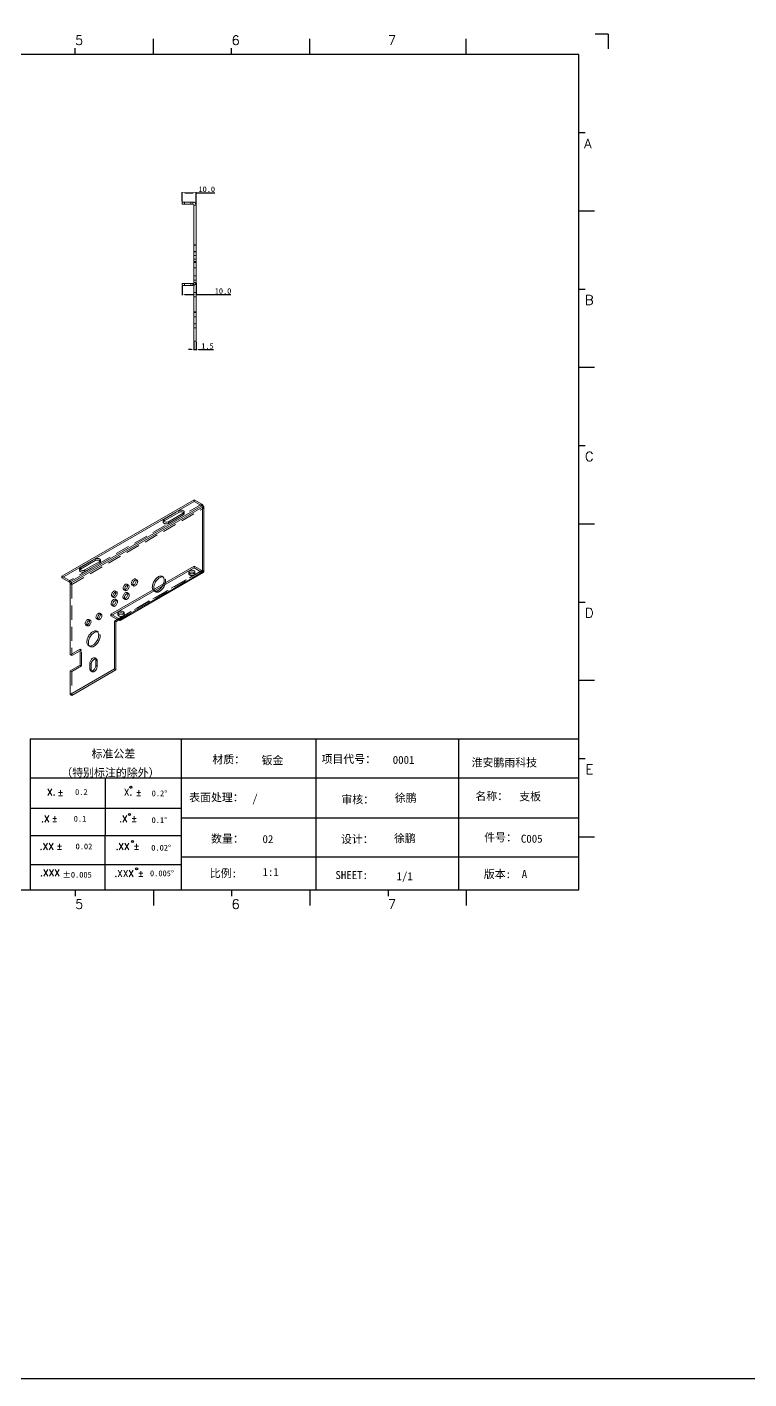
# Model space of a CAD drawing. Extents: x 83 to 30050, y -7164 to 695.
# Drawn here: x 4694 to 5214, y -2053 to -1080 of the extents above; entities that cross this region are included whole.
import ezdxf
from ezdxf.enums import TextEntityAlignment as Align

# ---------------------------------------------------------------- set-up
doc = ezdxf.new("R2010")
doc.units = 0
doc.header["$LTSCALE"] = 8
doc.header["$MEASUREMENT"] = 0
doc.header["$PDSIZE"] = 5
doc.linetypes.add('HIDDEN', pattern=[1.905, 1.27, -0.635])
doc.layers.get('0').update_dxf_attribs({"linetype": 'CONTINUOUS'})
doc.layers.get('Defpoints').update_dxf_attribs({"linetype": 'CONTINUOUS'})
doc.layers.add('41', color=3, linetype='CONTINUOUS')
doc.layers.add('dim', color=82, linetype='CONTINUOUS', lineweight=9)
doc.styles.add('SIMPLEX', font='SIMPLEX')
doc.styles.get("Standard").update_dxf_attribs({"font": '', "height": 4})
doc.styles.get('Standard').set_extended_font_data('SimSun')
doc.dimstyles.new('ISO-25', dxfattribs={"dimtxt": 6, "dimasz": 2.5, "dimexe": 1.25, "dimexo": 0.625, "dimtad": 1, "dimdec": 1, "dimzin": 1, "dimdsep": 46, "dimtxsty": 'Standard', "dimcen": 2.5, "dimadec": 0, "dimazin": 0, "dimtm": 1e-09, "dimtfac": 1, "dimtdec": 1, "dimtmove": 0, "dimatfit": 3, "dimfxl": 1, "dimtolj": 1, "dimtzin": 0, "dimarcsym": 0})

# ---------------------------------------------------------------- blocks, each defined once
blk = doc.blocks.new('A$C0BB32EA6')
at = {"layer": '41'}
for p, q in [((90.21, 427.84), (90.21, 435.66)), ((168.4, 427.84), (168.4, 435.66)), ((168.4, 427.84), (168.4, 435.66)), ((168.4, 427.84), (168.4, 435.66)), ((246.58, 427.84), (246.58, 435.66)), ((246.58, 427.84), (246.58, 435.66)), ((324.77, 427.84), (324.77, 435.66)), ((402.96, 427.84), (402.96, 435.66)), ((481.15, 427.84), (481.15, 435.66)), ((559.34, 427.84), (559.34, 435.66)), ((615.63, 427.84), (12.02, 427.84)), ((12.02, 427.84), (12.02, 10.32)), ((51.11, 427.84), (51.11, 430.97)), ((129.3, 427.84), (129.3, 430.97)), ((129.3, 427.84), (129.3, 430.97)), ((129.3, 427.84), (129.3, 430.97)), ((207.49, 427.84), (207.49, 430.97)), ((207.49, 427.84), (207.49, 430.97)), ((285.68, 427.84), (285.68, 430.97)), ((363.87, 427.84), (363.87, 430.97)), ((442.06, 427.84), (442.06, 430.97)), ((615.63, 10.32), (615.63, 427.84)), ((12.02, 388.75), (8.89, 388.75)), ((615.63, 388.75), (618.76, 388.75)), ((12.02, 349.66), (4.2, 349.66)), ((615.63, 349.66), (623.45, 349.66)), ((12.02, 310.56), (8.89, 310.56)), ((615.63, 310.56), (618.76, 310.56)), ((12.02, 271.47), (4.2, 271.47)), ((615.63, 271.47), (623.45, 271.47)), ((12.02, 232.37), (8.89, 232.37)), ((615.63, 232.37), (618.76, 232.37)), ((12.02, 193.28), (4.2, 193.28)), ((615.63, 193.28), (623.45, 193.28)), ((12.02, 154.18), (8.89, 154.18)), ((615.63, 154.18), (618.76, 154.18)), ((12.02, 115.09), (4.2, 115.09)), ((615.63, 115.09), (623.45, 115.09)), ((341.34, 85.85), (615.63, 85.85)), ((341.34, 85.85), (341.34, 10.32)), ((416.87, 85.85), (416.87, 10.32)), ((484.16, 85.85), (484.16, 10.32)), ((555.4, 85.7), (555.4, 10.17)), ((12.02, 76), (8.89, 76)), ((615.63, 76), (618.76, 76)), ((615.63, 66.14), (341.34, 66.14)), ((378.86, 10.02), (379.1, 65.84)), ((341.34, 51.12), (416.87, 51.12)), ((615.63, 46.17), (416.87, 46.17)), ((12.02, 36.9), (4.2, 36.9)), ((341.34, 37.5), (401.12, 37.5)), ((341.34, 37.5), (416.87, 37.5)), ((615.63, 36.9), (623.45, 36.9)), ((341.34, 23.05), (401.87, 23.05)), ((341.34, 23.05), (401.87, 23.05)), ((341.34, 23.05), (401.87, 23.05)), ((341.34, 23.05), (401.87, 23.05)), ((341.34, 23.05), (401.87, 23.05)), ((341.34, 23.05), (416.87, 23.05)), ((615.63, 26.74), (416.87, 26.74)), ((12.02, 10.32), (615.63, 10.32)), ((51.11, 10.32), (51.11, 7.19)), ((90.21, 10.32), (90.21, 2.5)), ((129.3, 10.32), (129.3, 7.19)), ((168.4, 10.32), (168.4, 2.5)), ((207.49, 10.32), (207.49, 7.19)), ((246.58, 10.32), (246.58, 2.5)), ((285.68, 10.32), (285.68, 7.19)), ((324.77, 10.32), (324.77, 2.5)), ((326.34, 10.32), (401.87, 10.32)), ((363.87, 10.32), (363.87, 7.19)), ((402.96, 10.32), (402.96, 2.5)), ((442.06, 10.32), (442.06, 7.19)), ((481.15, 10.32), (481.15, 2.5)), ((520.24, 10.32), (520.24, 7.19)), ((559.34, 10.32), (559.34, 2.5))]:
    blk.add_line(p, q, dxfattribs=at)
at = {"layer": '41', "linetype": 'Continuous'}
for p, q in [((630.37, 437.94), (623.79, 437.94)), ((630.37, 437.94), (630.37, 430.59)), ((0, 0), (0, 8.98)), ((0, 0), (8.64, 0))]:
    blk.add_line(p, q, dxfattribs=at)
at = {"layer": '41'}
for centre in [(391.73, 61.61), (391.07, 48.04), (392.49, 34.54), (394.6, 20.83)]:
    blk.add_circle(centre, 0.516, dxfattribs=at)
at = {"layer": '41', "style": 'SIMPLEX'}
for s, height, p in [('1', 4.69, (51.11, 432.54)), ('2', 4.69, (129.3, 432.54)), ('3', 4.69, (207.49, 432.54)), ('4', 4.69, (285.68, 432.54)), ('5', 4.69, (363.87, 432.54)), ('6', 4.69, (442.06, 432.54)), ('7', 4.69, (520.24, 432.54)), ('A', 4.75, (5.76, 380.93)), ('A', 4.75, (618.27, 380.93)), ('B', 4.75, (5.76, 302.74)), ('B', 4.75, (618.72, 302.74)), ('C', 4.75, (5.76, 224.55)), ('C', 4.75, (618.72, 224.55)), ('D', 4.75, (5.76, 146.37)), ('D', 4.75, (618.72, 146.37)), ('E', 4.75, (5.76, 68.18)), ('E', 4.75, (618.95, 68.18)), ('X.', 3.284, (349.84, 57.49)), ('%%p', 3.284, (355.04, 57.36)), ('X.', 3.284, (388.21, 57.49)), ('%%p', 3.284, (394.07, 57.36)), ('.X', 3.284, (346.89, 44.16)), ('.X', 3.284, (385.9, 44.16)), ('%%p', 3.284, (352.09, 44.33)), ('%%p', 3.284, (391.76, 44.33)), ('.XX', 3.284, (346.2, 30.42)), ('%%p', 3.284, (354.44, 30.46)), ('.XX', 3.284, (384.11, 30.42)), ('%%p', 3.284, (393.01, 30.46)), ('.XXX', 3.284, (383.48, 16.83)), ('%%p', 3.284, (395.11, 16.95)), ('1', 4.69, (51.11, 0.87)), ('2', 4.69, (129.3, 0.87)), ('3', 4.69, (207.49, 0.87)), ('4', 4.69, (285.68, 0.87)), ('5', 4.69, (363.87, 0.87)), ('6', 4.69, (442.06, 0.87)), ('7', 4.69, (520.24, 0.87))]:
    blk.add_text(s, height=height, dxfattribs=at).set_placement(p)
at = {"layer": '41', "linetype": 'Continuous'}
for s, p in [('标准公差', (372.08, 76.36)), ('材质：', (432.42, 73.5)), ('项目代号：', (486.99, 73.71)), ('淮安鹏雨科技', (562.04, 71.96)), ('（特别标注的除外）', (356.94, 66.94)), ('表面处理：', (420.83, 54.55)), ('审核：', (496.9, 53.5)), ('名称：', (563.9, 55.18)), ('数量：', (431.79, 33.91)), ('设计：', (496.69, 33.7)), ('件号：', (568.32, 34.55)), ('比例:', (431.16, 16.65)), ('版本:', (568.11, 16.23)), ('SHEET:', (493.95, 15.75)), ('1/1', (524.5, 15.18))]:
    blk.add_text(s, height=4, dxfattribs=at).set_placement(p)
at = {"layer": '41'}
for s, p in [('0.2', (363.82, 57.75)), ('0.2%%D', (402.12, 57.11)), ('0.1', (363.14, 44.41)), ('0.1%%D', (402.07, 43.76)), ('0.02', (364.07, 30.58)), ('0.02%%D', (401.9, 29.93)), ('0.005%%D', (401.27, 17.16))]:
    blk.add_text(s, height=2.929, dxfattribs=at).set_placement(p)
at = {"layer": '41', "style": 'SIMPLEX'}
blk.add_text('.XXX', height=3.284, dxfattribs=at).set_placement((351.31, 18.87), align=Align.MIDDLE_CENTER)
at = {"layer": '41'}
blk.add_text('%%P0.005', height=2.929, dxfattribs=at).set_placement((364.87, 17.89), align=Align.MIDDLE_CENTER)
at = {"layer": '41', "linetype": 'Continuous'}
for tag, p in [('材质', (457.07, 73.08)), ('代号', (522.6, 73.29)), ('表面处理', (452.44, 54.13)), ('审核', (523.65, 54.34)), ('名称', (585.81, 54.97)), ('数量', (457.5, 33.7)), ('设计', (523.23, 34.13)), ('件号', (586.65, 33.91)), ('比例', (457.5, 17.28)), ('版本', (587.08, 16.23))]:
    blk.add_attdef(tag, p, '', height=4, dxfattribs=at)
blk = doc.blocks.new('*D294')
at = {"layer": 'Defpoints', "color": 0, "linetype": 'Continuous'}
for p in [(4805.61, -1206.04), (4815.61, -1199.31), (4815.61, -1208.27)]:
    blk.add_point(p, dxfattribs=at)
at = {"layer": 'dim', "color": 0, "linetype": 'Continuous', "lineweight": -2}
for p, q in [((4805.61, -1205.54), (4805.61, -1198.81)), ((4807.61, -1199.31), (4813.61, -1199.31)), ((4815.61, -1207.77), (4815.61, -1198.81)), ((4815.61, -1199.31), (4829.05, -1199.31))]:
    blk.add_line(p, q, dxfattribs=at)
at = {"layer": 'dim', "color": 0, "linetype": 'Continuous'}
for points in [[(4807.61, -1198.98), (4807.61, -1199.64), (4805.61, -1199.31)], [(4813.61, -1198.98), (4813.61, -1199.64), (4815.61, -1199.31)]]:
    blk.add_solid(points, dxfattribs=at)
at = {"layer": 'dim', "color": 0, "linetype": 'Continuous', "insert": (4823.33, -1196.81), "char_height": 4, "attachment_point": 5}
blk.add_mtext('\\A1;10.0', dxfattribs=at)
blk = doc.blocks.new('*D295')
at = {"layer": 'Defpoints', "color": 0, "linetype": 'Continuous'}
for p in [(4815.61, -1263.8), (4805.61, -1266.04), (4815.61, -1272.56)]:
    blk.add_point(p, dxfattribs=at)
at = {"layer": 'dim', "color": 0, "linetype": 'Continuous', "lineweight": -2}
for p, q in [((4815.61, -1264.3), (4815.61, -1273.06)), ((4805.61, -1266.54), (4805.61, -1273.06)), ((4807.61, -1272.56), (4813.61, -1272.56)), ((4815.61, -1272.56), (4840.77, -1272.56))]:
    blk.add_line(p, q, dxfattribs=at)
at = {"layer": 'dim', "color": 0, "linetype": 'Continuous'}
for points in [[(4807.61, -1272.23), (4807.61, -1272.89), (4805.61, -1272.56)], [(4813.61, -1272.23), (4813.61, -1272.89), (4815.61, -1272.56)]]:
    blk.add_solid(points, dxfattribs=at)
at = {"layer": 'dim', "color": 0, "linetype": 'Continuous', "insert": (4835.05, -1270.06), "char_height": 4, "attachment_point": 5}
blk.add_mtext('\\A1;10.0', dxfattribs=at)
blk = doc.blocks.new('*D296')
at = {"layer": 'Defpoints', "color": 0, "linetype": 'Continuous'}
for p in [(4814.11, -1306.04), (4815.61, -1306.04), (4815.61, -1312.12)]:
    blk.add_point(p, dxfattribs=at)
at = {"layer": 'dim', "color": 0, "linetype": 'Continuous', "lineweight": -2}
for p, q in [((4812.11, -1312.12), (4810.11, -1312.12)), ((4814.11, -1306.54), (4814.11, -1312.62)), ((4814.11, -1312.12), (4815.61, -1312.12)), ((4815.61, -1306.54), (4815.61, -1312.62)), ((4817.61, -1312.12), (4828.14, -1312.12))]:
    blk.add_line(p, q, dxfattribs=at)
at = {"layer": 'dim', "color": 0, "linetype": 'Continuous'}
for points in [[(4812.11, -1311.79), (4812.11, -1312.45), (4814.11, -1312.12)], [(4817.61, -1311.79), (4817.61, -1312.45), (4815.61, -1312.12)]]:
    blk.add_solid(points, dxfattribs=at)
at = {"layer": 'dim', "color": 0, "linetype": 'Continuous', "insert": (4823.87, -1309.62), "char_height": 4, "attachment_point": 5}
blk.add_mtext('\\A1;1.5', dxfattribs=at)

msp = doc.modelspace()

# ---------------------------------------------------------------- linework, layer by layer
at = {"color": 7, "linetype": 'Continuous', "lineweight": 15}
for p, q in [((4805.605, -1206.036), (4805.605, -1207.536)), ((4813.369, -1206.036), (4805.605, -1206.036)), ((4813.369, -1207.536), (4813.369, -1206.036)), ((4813.369, -1207.536), (4805.605, -1207.536)), ((4814.105, -1208.273), (4815.605, -1208.273)), ((4814.105, -1208.273), (4814.105, -1263.8)), ((4815.605, -1263.8), (4815.605, -1208.273)), ((4805.605, -1266.036), (4805.605, -1264.536)), ((4805.605, -1264.536), (4813.369, -1264.536)), ((4813.369, -1264.536), (4813.369, -1266.036)), ((4814.105, -1263.8), (4815.605, -1263.8)), ((4815.605, -1263.8), (4815.605, -1306.036)), ((4805.605, -1266.036), (4813.369, -1266.036)), ((4814.105, -1265.911), (4814.105, -1306.036)), ((4815.605, -1306.036), (4814.105, -1306.036)), ((4814.211, -1420.298), (4719.037, -1475.241)), ((4814.211, -1421.523), (4719.037, -1476.466)), ((4819.701, -1424.692), (4724.527, -1479.635)), ((4725.048, -1480.537), (4820.222, -1425.594)), ((4803.217, -1429.299), (4792.61, -1435.422)), ((4806.399, -1429.911), (4795.792, -1436.034)), ((4806.399, -1429.911), (4806.399, -1431.136)), ((4814.211, -1420.298), (4814.211, -1421.523)), ((4819.701, -1423.467), (4814.211, -1420.298)), ((4819.701, -1424.692), (4814.211, -1421.523)), ((4819.701, -1424.692), (4819.701, -1423.467)), ((4820.222, -1425.594), (4820.222, -1470.934)), ((4820.222, -1425.594), (4821.282, -1426.207)), ((4821.282, -1471.547), (4821.282, -1426.207)), ((4795.792, -1437.259), (4806.399, -1431.136)), ((4795.792, -1436.034), (4795.792, -1437.259)), ((4743.113, -1463.996), (4732.506, -1470.119)), ((4746.295, -1464.608), (4735.688, -1470.731)), ((4735.688, -1471.956), (4746.295, -1465.833)), ((4746.295, -1464.608), (4746.295, -1465.833)), ((4754.392, -1502.599), (4814.211, -1468.066)), ((4814.211, -1469.291), (4814.211, -1468.066)), ((4814.211, -1468.066), (4819.701, -1471.235)), ((4719.037, -1475.241), (4719.037, -1476.466)), ((4719.037, -1476.466), (4724.527, -1479.635)), ((4735.688, -1470.731), (4735.688, -1471.956)), ((4754.392, -1503.824), (4814.211, -1469.291)), ((4759.882, -1506.993), (4819.701, -1472.46)), ((4761, -1507.103), (4820.819, -1472.571)), ((4814.211, -1469.291), (4819.701, -1472.46)), ((4820.222, -1470.934), (4819.701, -1471.235)), ((4819.701, -1471.235), (4819.701, -1472.46)), ((4820.222, -1470.934), (4821.282, -1471.547)), ((4725.048, -1531.786), (4725.048, -1480.537)), ((4754.392, -1503.824), (4754.392, -1502.599)), ((4759.882, -1506.993), (4754.392, -1503.824)), ((4758.821, -1506.38), (4756.867, -1507.508)), ((4756.867, -1507.508), (4756.867, -1541.996)), ((4756.867, -1507.508), (4757.928, -1508.12)), ((4759.882, -1506.993), (4757.928, -1508.12)), ((4757.928, -1508.12), (4757.928, -1542.608)), ((4732.119, -1527.704), (4725.048, -1531.786)), ((4725.048, -1531.786), (4726.108, -1532.399)), ((4732.119, -1528.929), (4726.108, -1532.399)), ((4732.119, -1539.136), (4732.119, -1527.704)), ((4743.432, -1539.545), (4743.432, -1535.462)), ((4725.048, -1543.218), (4732.119, -1539.136)), ((4756.867, -1541.996), (4725.048, -1560.365)), ((4725.048, -1560.365), (4725.048, -1543.218)), ((4726.108, -1560.977), (4757.928, -1542.608)), ((4739.19, -1537.912), (4739.19, -1541.994)), ((4740.25, -1538.524), (4739.19, -1537.912)), ((4740.25, -1542.607), (4739.19, -1541.994)), ((4740.25, -1538.524), (4740.25, -1542.607)), ((4757.928, -1542.608), (4756.867, -1541.996)), ((4725.048, -1560.365), (4726.108, -1560.977))]:
    msp.add_line(p, q, dxfattribs=at)
at = {"color": 7, "linetype": 'HIDDEN', "lineweight": 0}
for p, q in [((4807.355, -1206.036), (4807.355, -1207.536)), ((4811.855, -1206.036), (4811.855, -1207.536)), ((4815.605, -1236.773), (4814.105, -1236.773)), ((4815.605, -1237.153), (4814.105, -1237.153)), ((4814.105, -1241.653), (4815.605, -1241.653)), ((4814.105, -1241.773), (4815.605, -1241.773)), ((4815.605, -1244.403), (4814.105, -1244.403)), ((4815.605, -1247.136), (4814.105, -1247.136)), ((4815.605, -1248.886), (4814.105, -1248.886)), ((4814.105, -1249.403), (4815.605, -1249.403)), ((4814.105, -1253.386), (4815.605, -1253.386)), ((4807.355, -1264.536), (4807.355, -1266.036)), ((4811.855, -1266.036), (4811.855, -1264.536)), ((4814.105, -1259.136), (4815.605, -1259.136)), ((4815.605, -1262.136), (4814.105, -1262.136)), ((4814.105, -1263.8), (4814.105, -1265.911)), ((4814.105, -1271.036), (4815.605, -1271.036)), ((4814.105, -1274.136), (4815.605, -1274.136)), ((4814.105, -1285.036), (4815.605, -1285.036)), ((4815.605, -1285.536), (4814.105, -1285.536)), ((4815.605, -1288.536), (4814.105, -1288.536)), ((4815.605, -1293.536), (4814.105, -1293.536)), ((4814.105, -1296.536), (4815.605, -1296.536)), ((4819.701, -1423.467), (4724.527, -1478.41)), ((4726.108, -1481.15), (4821.282, -1426.207)), ((4792.61, -1434.197), (4803.217, -1428.074)), ((4803.217, -1428.074), (4803.217, -1429.299)), ((4807.058, -1430.217), (4807.058, -1428.992)), ((4791.951, -1435.116), (4791.951, -1436.34)), ((4792.61, -1434.197), (4792.61, -1435.422)), ((4732.506, -1468.894), (4743.113, -1462.771)), ((4743.113, -1462.771), (4743.113, -1463.996)), ((4746.954, -1464.915), (4746.954, -1463.69)), ((4719.037, -1475.241), (4724.527, -1478.41)), ((4724.527, -1479.635), (4724.527, -1478.41)), ((4731.847, -1469.813), (4731.847, -1471.038)), ((4732.506, -1468.894), (4732.506, -1470.119)), ((4759.882, -1505.768), (4819.701, -1471.235)), ((4760.25, -1505.804), (4820.069, -1471.272)), ((4819.701, -1471.235), (4760.403, -1505.467)), ((4821.282, -1471.547), (4761.464, -1506.079)), ((4773.106, -1477.888), (4772.045, -1477.276)), ((4792.462, -1476.012), (4791.402, -1475.4)), ((4810.336, -1472.27), (4810.336, -1473.495)), ((4814.836, -1473.495), (4814.836, -1472.27)), ((4725.048, -1480.537), (4726.108, -1481.15)), ((4726.108, -1481.15), (4726.108, -1532.399)), ((4758.485, -1486.579), (4757.424, -1485.966)), ((4763.66, -1484.965), (4764.72, -1485.577)), ((4766.97, -1481.68), (4765.91, -1481.068)), ((4767.095, -1487.588), (4766.035, -1486.975)), ((4769.545, -1481.606), (4770.606, -1482.218)), ((4785.402, -1485.793), (4786.463, -1486.405)), ((4755.049, -1496.204), (4756.11, -1496.816)), ((4755.174, -1489.864), (4756.235, -1490.476)), ((4758.61, -1492.486), (4757.549, -1491.874)), ((4763.535, -1491.306), (4764.595, -1491.918)), ((4739.607, -1507.057), (4738.547, -1506.445)), ((4744.075, -1505.852), (4745.136, -1506.464)), ((4747.386, -1502.567), (4746.325, -1501.955)), ((4759.882, -1505.768), (4754.392, -1502.599)), ((4760.403, -1505.467), (4758.821, -1506.38)), ((4759.425, -1501.661), (4759.425, -1502.885)), ((4759.882, -1505.768), (4759.882, -1506.993)), ((4761.464, -1506.079), (4759.882, -1506.993)), ((4760.403, -1505.467), (4761.464, -1506.079)), ((4763.925, -1502.885), (4763.925, -1501.661)), ((4736.297, -1510.342), (4737.358, -1510.954)), ((4745.371, -1515.446), (4744.311, -1514.833)), ((4738.311, -1525.226), (4739.372, -1525.838)), ((4732.119, -1527.704), (4733.179, -1528.317)), ((4733.179, -1528.317), (4732.119, -1528.929)), ((4733.179, -1539.748), (4733.179, -1528.317)), ((4743.872, -1534.701), (4742.811, -1534.089)), ((4744.493, -1536.075), (4743.432, -1535.462)), ((4744.493, -1540.157), (4744.493, -1536.075)), ((4725.048, -1543.218), (4726.108, -1543.83)), ((4726.108, -1543.83), (4733.179, -1539.748)), ((4726.108, -1543.83), (4726.108, -1560.977)), ((4732.119, -1539.136), (4733.179, -1539.748)), ((4739.811, -1543.368), (4740.872, -1543.98)), ((4744.493, -1540.157), (4743.432, -1539.545))]:
    msp.add_line(p, q, dxfattribs=at)
at = {"color": 7, "linetype": 'HIDDEN', "lineweight": 0, "flags": 128}
for points in [[(4803.217, -1428.074), (4803.644, -1427.881), (4804.139, -1427.752), (4804.672, -1427.696), (4805.214, -1427.715), (4805.731, -1427.808), (4806.196, -1427.97), (4806.579, -1428.191), (4806.86, -1428.459), (4807.021, -1428.758), (4807.054, -1429.071), (4806.956, -1429.379), (4806.792, -1429.605)], [(4743.113, -1462.771), (4743.54, -1462.578), (4744.035, -1462.45), (4744.568, -1462.393), (4745.11, -1462.412), (4745.627, -1462.505), (4746.092, -1462.667), (4746.475, -1462.889), (4746.756, -1463.157), (4746.917, -1463.456), (4746.95, -1463.768), (4746.852, -1464.076), (4746.688, -1464.302)], [(4771.856, -1482.094), (4772.236, -1481.827), (4772.598, -1481.477), (4772.926, -1481.06), (4773.203, -1480.597), (4773.418, -1480.107), (4773.559, -1479.616), (4773.621, -1479.144), (4773.6, -1478.716), (4773.498, -1478.349), (4773.319, -1478.063), (4773.071, -1477.869), (4772.767, -1477.778), (4772.457, -1477.786)], [(4789.463, -1486.108), (4790.053, -1485.719), (4790.632, -1485.243), (4791.188, -1484.688), (4791.711, -1484.066), (4792.19, -1483.387), (4792.616, -1482.667), (4792.98, -1481.918), (4793.276, -1481.155), (4793.498, -1480.393), (4793.641, -1479.647), (4793.703, -1478.932), (4793.682, -1478.261), (4793.579, -1477.647), (4793.396, -1477.103), (4793.137, -1476.638), (4792.806, -1476.262), (4792.41, -1475.983), (4791.956, -1475.805), (4791.885, -1475.788)], [(4810.602, -1472.882), (4810.495, -1472.749), (4810.36, -1472.458), (4810.345, -1472.157), (4810.45, -1471.861), (4810.671, -1471.588), (4810.995, -1471.351)], [(4810.995, -1471.351), (4811.405, -1471.164), (4811.878, -1471.037), (4812.39, -1470.976), (4812.912, -1470.985), (4813.417, -1471.063), (4813.877, -1471.206), (4814.267, -1471.406), (4814.567, -1471.653), (4814.76, -1471.934), (4814.835, -1472.232), (4814.79, -1472.533), (4814.625, -1472.819), (4814.57, -1472.882)], [(4757.36, -1490.364), (4757.727, -1490.103), (4758.074, -1489.757), (4758.383, -1489.344), (4758.636, -1488.888), (4758.821, -1488.412), (4758.927, -1487.942), (4758.948, -1487.504), (4758.884, -1487.12), (4758.738, -1486.813), (4758.517, -1486.598), (4758.234, -1486.488), (4757.904, -1486.487), (4757.822, -1486.503)], [(4764.323, -1485.041), (4764.384, -1485.2), (4764.569, -1485.463), (4764.823, -1485.627), (4765.131, -1485.683), (4765.478, -1485.628), (4765.845, -1485.466)], [(4765.845, -1485.466), (4766.212, -1485.205), (4766.559, -1484.858), (4766.868, -1484.446), (4767.121, -1483.989), (4767.306, -1483.513), (4767.412, -1483.043), (4767.434, -1482.605), (4767.369, -1482.222), (4767.223, -1481.915), (4767.003, -1481.7), (4766.72, -1481.589), (4766.389, -1481.588), (4766.307, -1481.604)], [(4765.845, -1491.794), (4766.225, -1491.527), (4766.588, -1491.177), (4766.915, -1490.76), (4767.193, -1490.297), (4767.407, -1489.807), (4767.549, -1489.316), (4767.61, -1488.844), (4767.59, -1488.416), (4767.488, -1488.049), (4767.308, -1487.763), (4767.061, -1487.569), (4766.757, -1487.478), (4766.447, -1487.486)], [(4770.194, -1481.707), (4770.294, -1481.911), (4770.508, -1482.152), (4770.786, -1482.296), (4771.113, -1482.334), (4771.476, -1482.266), (4771.856, -1482.094)], [(4755.698, -1496.306), (4755.798, -1496.509), (4756.013, -1496.751), (4756.29, -1496.894), (4756.618, -1496.933), (4756.98, -1496.864), (4757.36, -1496.693)], [(4755.838, -1489.94), (4755.899, -1490.098), (4756.084, -1490.361), (4756.337, -1490.525), (4756.646, -1490.581), (4756.993, -1490.527), (4757.36, -1490.364)], [(4757.36, -1496.693), (4757.74, -1496.426), (4758.102, -1496.076), (4758.43, -1495.659), (4758.707, -1495.195), (4758.922, -1494.706), (4759.063, -1494.214), (4759.125, -1493.743), (4759.105, -1493.314), (4759.002, -1492.948), (4758.823, -1492.661), (4758.576, -1492.468), (4758.271, -1492.376), (4757.962, -1492.385)], [(4764.183, -1491.407), (4764.283, -1491.611), (4764.498, -1491.852), (4764.776, -1491.996), (4765.103, -1492.034), (4765.465, -1491.966), (4765.845, -1491.794)], [(4738.483, -1510.843), (4738.849, -1510.582), (4739.197, -1510.235), (4739.505, -1509.823), (4739.759, -1509.366), (4739.943, -1508.89), (4740.049, -1508.42), (4740.071, -1507.982), (4740.007, -1507.599), (4739.86, -1507.292), (4739.64, -1507.077), (4739.357, -1506.966), (4739.027, -1506.965), (4738.944, -1506.981)], [(4744.738, -1505.928), (4744.8, -1506.087), (4744.985, -1506.349), (4745.238, -1506.513), (4745.547, -1506.57), (4745.894, -1506.515), (4746.261, -1506.353)], [(4746.261, -1506.353), (4746.628, -1506.091), (4746.975, -1505.745), (4747.283, -1505.333), (4747.537, -1504.876), (4747.722, -1504.4), (4747.828, -1503.93), (4747.849, -1503.492), (4747.785, -1503.109), (4747.639, -1502.802), (4747.418, -1502.587), (4747.135, -1502.476), (4746.805, -1502.475), (4746.722, -1502.491)], [(4759.69, -1502.273), (4759.583, -1502.14), (4759.448, -1501.849), (4759.433, -1501.547), (4759.539, -1501.252), (4759.759, -1500.979), (4760.084, -1500.742)], [(4760.084, -1500.742), (4760.493, -1500.555), (4760.967, -1500.428), (4761.478, -1500.367), (4762.001, -1500.375), (4762.505, -1500.453), (4762.965, -1500.597), (4763.355, -1500.797), (4763.655, -1501.044), (4763.848, -1501.324), (4763.924, -1501.623), (4763.878, -1501.923), (4763.714, -1502.21), (4763.659, -1502.273)], [(4736.96, -1510.418), (4737.022, -1510.577), (4737.206, -1510.84), (4737.46, -1511.004), (4737.769, -1511.06), (4738.116, -1511.005), (4738.483, -1510.843)], [(4742.372, -1525.541), (4742.962, -1525.153), (4743.541, -1524.676), (4744.097, -1524.121), (4744.62, -1523.499), (4745.099, -1522.821), (4745.525, -1522.1), (4745.889, -1521.351), (4746.185, -1520.588), (4746.407, -1519.826), (4746.55, -1519.081), (4746.612, -1518.365), (4746.591, -1517.694), (4746.488, -1517.08), (4746.305, -1516.536), (4746.046, -1516.071), (4745.715, -1515.696), (4745.319, -1515.416), (4744.865, -1515.239), (4744.794, -1515.221)], [(4740.438, -1543.506), (4740.608, -1543.761), (4740.872, -1543.98), (4741.193, -1544.099), (4741.56, -1544.114), (4741.958, -1544.023), (4742.372, -1543.832), (4742.785, -1543.546), (4743.183, -1543.177), (4743.55, -1542.738), (4743.872, -1542.248), (4744.135, -1541.725), (4744.331, -1541.188), (4744.452, -1540.659), (4744.493, -1540.157)]]:
    msp.add_lwpolyline(points, dxfattribs=at)
at = {"color": 7, "linetype": 'Continuous', "lineweight": 15, "flags": 128}
for points in [[(4806.399, -1431.136), (4806.734, -1430.889), (4806.956, -1430.604), (4807.054, -1430.296), (4807.021, -1429.983), (4806.86, -1429.684), (4806.579, -1429.416), (4806.196, -1429.195), (4805.731, -1429.033), (4805.214, -1428.94), (4804.672, -1428.921), (4804.139, -1428.977), (4803.644, -1429.106), (4803.217, -1429.299)], [(4806.792, -1429.605), (4806.734, -1429.664), (4806.399, -1429.911)], [(4792.61, -1435.422), (4792.276, -1435.668), (4792.053, -1435.954), (4791.956, -1436.262), (4791.988, -1436.574), (4792.15, -1436.873), (4792.43, -1437.141), (4792.814, -1437.363), (4793.278, -1437.525), (4793.796, -1437.618), (4794.337, -1437.637), (4794.871, -1437.58), (4795.365, -1437.452), (4795.792, -1437.259)], [(4746.295, -1465.833), (4746.629, -1465.587), (4746.852, -1465.301), (4746.95, -1464.993), (4746.917, -1464.681), (4746.756, -1464.382), (4746.475, -1464.114), (4746.092, -1463.892), (4745.627, -1463.73), (4745.11, -1463.637), (4744.568, -1463.618), (4744.035, -1463.675), (4743.54, -1463.803), (4743.113, -1463.996)], [(4746.688, -1464.302), (4746.629, -1464.362), (4746.295, -1464.608)], [(4732.506, -1470.119), (4732.172, -1470.366), (4731.949, -1470.651), (4731.851, -1470.959), (4731.884, -1471.272), (4732.046, -1471.571), (4732.326, -1471.839), (4732.71, -1472.06), (4733.174, -1472.222), (4733.692, -1472.315), (4734.233, -1472.334), (4734.767, -1472.278), (4735.261, -1472.149), (4735.688, -1471.956)], [(4770.795, -1481.482), (4771.175, -1481.215), (4771.537, -1480.865), (4771.865, -1480.448), (4772.142, -1479.984), (4772.357, -1479.495), (4772.498, -1479.003), (4772.56, -1478.532), (4772.54, -1478.103), (4772.437, -1477.737), (4772.258, -1477.45), (4772.011, -1477.257), (4771.706, -1477.165), (4771.36, -1477.18), (4770.986, -1477.301), (4770.604, -1477.522), (4770.231, -1477.832), (4769.884, -1478.218), (4769.579, -1478.66), (4769.332, -1479.14), (4769.153, -1479.633), (4769.051, -1480.117), (4769.03, -1480.57), (4769.092, -1480.97), (4769.233, -1481.298), (4769.448, -1481.54), (4769.725, -1481.683), (4770.053, -1481.722), (4770.415, -1481.654), (4770.795, -1481.482)], [(4792.116, -1480.822), (4792.215, -1480.543), (4792.437, -1479.781), (4792.58, -1479.035), (4792.642, -1478.32), (4792.621, -1477.648), (4792.519, -1477.035), (4792.336, -1476.49), (4792.076, -1476.026), (4791.745, -1475.65), (4791.349, -1475.371), (4790.896, -1475.193), (4790.394, -1475.121), (4789.853, -1475.155), (4789.284, -1475.295), (4788.698, -1475.538), (4788.106, -1475.88), (4787.52, -1476.313), (4786.951, -1476.83), (4786.41, -1477.42), (4785.908, -1478.072), (4785.455, -1478.774), (4785.059, -1479.51), (4784.728, -1480.268), (4784.468, -1481.032), (4784.285, -1481.788), (4784.183, -1482.52), (4784.162, -1483.215), (4784.224, -1483.859), (4784.367, -1484.44), (4784.589, -1484.945), (4784.688, -1485.109)], [(4791.885, -1475.788), (4791.454, -1475.733), (4790.914, -1475.767), (4790.345, -1475.907), (4789.759, -1476.151), (4789.167, -1476.492), (4788.581, -1476.926), (4788.012, -1477.443), (4787.471, -1478.033), (4786.969, -1478.685), (4786.515, -1479.386), (4786.119, -1480.122), (4785.788, -1480.88), (4785.529, -1481.644), (4785.346, -1482.4), (4785.243, -1483.132), (4785.223, -1483.827), (4785.284, -1484.471), (4785.337, -1484.735)], [(4814.177, -1474.413), (4814.501, -1474.177), (4814.722, -1473.903), (4814.828, -1473.608), (4814.812, -1473.306), (4814.677, -1473.015), (4814.429, -1472.75), (4814.082, -1472.524), (4813.654, -1472.351), (4813.169, -1472.24), (4812.652, -1472.196), (4812.131, -1472.223), (4811.635, -1472.317), (4811.191, -1472.476), (4810.821, -1472.689), (4810.547, -1472.946), (4810.383, -1473.232), (4810.337, -1473.532), (4810.413, -1473.831), (4810.606, -1474.111), (4810.905, -1474.358), (4811.296, -1474.559), (4811.755, -1474.702), (4812.26, -1474.78), (4812.782, -1474.789), (4813.294, -1474.728), (4813.767, -1474.6), (4814.177, -1474.413)], [(4756.299, -1489.752), (4756.666, -1489.491), (4757.013, -1489.145), (4757.322, -1488.732), (4757.576, -1488.275), (4757.76, -1487.799), (4757.866, -1487.329), (4757.888, -1486.891), (4757.824, -1486.508), (4757.677, -1486.201), (4757.457, -1485.986), (4757.174, -1485.875), (4756.844, -1485.874), (4756.484, -1485.984), (4756.115, -1486.197), (4755.755, -1486.503), (4755.425, -1486.885), (4755.142, -1487.322), (4754.922, -1487.792), (4754.775, -1488.268), (4754.711, -1488.725), (4754.733, -1489.138), (4754.838, -1489.486), (4755.023, -1489.749), (4755.277, -1489.913), (4755.585, -1489.969), (4755.932, -1489.914), (4756.299, -1489.752)], [(4764.785, -1491.182), (4765.165, -1490.915), (4765.527, -1490.565), (4765.854, -1490.148), (4766.132, -1489.684), (4766.346, -1489.195), (4766.488, -1488.703), (4766.55, -1488.232), (4766.529, -1487.803), (4766.427, -1487.437), (4766.248, -1487.15), (4766, -1486.957), (4765.696, -1486.865), (4765.349, -1486.88), (4764.976, -1487.001), (4764.594, -1487.222), (4764.22, -1487.532), (4763.873, -1487.918), (4763.569, -1488.36), (4763.321, -1488.84), (4763.142, -1489.333), (4763.04, -1489.817), (4763.019, -1490.27), (4763.081, -1490.67), (4763.223, -1490.998), (4763.437, -1491.24), (4763.715, -1491.383), (4764.042, -1491.422), (4764.405, -1491.354), (4764.785, -1491.182)], [(4764.785, -1484.854), (4765.152, -1484.592), (4765.499, -1484.246), (4765.807, -1483.834), (4766.061, -1483.377), (4766.246, -1482.901), (4766.351, -1482.431), (4766.373, -1481.993), (4766.309, -1481.61), (4766.162, -1481.303), (4765.942, -1481.088), (4765.659, -1480.977), (4765.329, -1480.976), (4764.969, -1481.085), (4764.6, -1481.298), (4764.24, -1481.604), (4763.91, -1481.986), (4763.627, -1482.424), (4763.407, -1482.893), (4763.26, -1483.369), (4763.196, -1483.827), (4763.218, -1484.24), (4763.324, -1484.588), (4763.508, -1484.85), (4763.762, -1485.014), (4764.071, -1485.071), (4764.418, -1485.016), (4764.785, -1484.854)], [(4756.299, -1496.08), (4756.679, -1495.813), (4757.042, -1495.463), (4757.369, -1495.047), (4757.647, -1494.583), (4757.861, -1494.094), (4758.003, -1493.602), (4758.065, -1493.131), (4758.044, -1492.702), (4757.942, -1492.335), (4757.763, -1492.049), (4757.515, -1491.855), (4757.211, -1491.764), (4756.864, -1491.779), (4756.49, -1491.899), (4756.108, -1492.12), (4755.735, -1492.43), (4755.388, -1492.816), (4755.084, -1493.259), (4754.836, -1493.738), (4754.657, -1494.231), (4754.555, -1494.716), (4754.534, -1495.169), (4754.596, -1495.568), (4754.738, -1495.897), (4754.952, -1496.138), (4755.23, -1496.282), (4755.557, -1496.32), (4755.919, -1496.252), (4756.299, -1496.08)], [(4737.422, -1510.231), (4737.789, -1509.969), (4738.136, -1509.623), (4738.445, -1509.211), (4738.698, -1508.754), (4738.883, -1508.278), (4738.989, -1507.808), (4739.01, -1507.37), (4738.946, -1506.987), (4738.8, -1506.679), (4738.579, -1506.465), (4738.296, -1506.354), (4737.966, -1506.353), (4737.607, -1506.462), (4737.237, -1506.675), (4736.878, -1506.981), (4736.548, -1507.363), (4736.265, -1507.801), (4736.044, -1508.27), (4735.898, -1508.746), (4735.834, -1509.204), (4735.855, -1509.617), (4735.961, -1509.965), (4736.146, -1510.227), (4736.399, -1510.391), (4736.708, -1510.448), (4737.055, -1510.393), (4737.422, -1510.231)], [(4745.2, -1505.74), (4745.567, -1505.479), (4745.914, -1505.133), (4746.223, -1504.72), (4746.476, -1504.264), (4746.661, -1503.788), (4746.767, -1503.318), (4746.788, -1502.88), (4746.724, -1502.496), (4746.578, -1502.189), (4746.357, -1501.974), (4746.074, -1501.864), (4745.744, -1501.863), (4745.385, -1501.972), (4745.015, -1502.185), (4744.656, -1502.491), (4744.326, -1502.873), (4744.043, -1503.311), (4743.822, -1503.78), (4743.676, -1504.256), (4743.612, -1504.713), (4743.633, -1505.127), (4743.739, -1505.474), (4743.924, -1505.737), (4744.177, -1505.901), (4744.486, -1505.957), (4744.833, -1505.903), (4745.2, -1505.74)], [(4763.266, -1503.804), (4763.59, -1503.567), (4763.81, -1503.294), (4763.916, -1502.999), (4763.901, -1502.697), (4763.766, -1502.406), (4763.518, -1502.14), (4763.17, -1501.915), (4762.742, -1501.742), (4762.257, -1501.631), (4761.74, -1501.587), (4761.22, -1501.613), (4760.724, -1501.708), (4760.279, -1501.867), (4759.91, -1502.08), (4759.635, -1502.336), (4759.471, -1502.623), (4759.425, -1502.923), (4759.501, -1503.222), (4759.694, -1503.502), (4759.994, -1503.749), (4760.384, -1503.949), (4760.844, -1504.093), (4761.348, -1504.171), (4761.871, -1504.179), (4762.382, -1504.118), (4762.856, -1503.991), (4763.266, -1503.804)], [(4741.311, -1524.929), (4741.901, -1524.54), (4742.48, -1524.064), (4743.037, -1523.509), (4743.559, -1522.886), (4744.038, -1522.208), (4744.464, -1521.488), (4744.828, -1520.739), (4745.124, -1519.976), (4745.346, -1519.214), (4745.489, -1518.468), (4745.551, -1517.753), (4745.53, -1517.082), (4745.428, -1516.468), (4745.245, -1515.923), (4744.985, -1515.459), (4744.654, -1515.083), (4744.258, -1514.804), (4743.805, -1514.626), (4743.303, -1514.554), (4742.762, -1514.588), (4742.193, -1514.728), (4741.607, -1514.971), (4741.015, -1515.313), (4740.429, -1515.747), (4739.86, -1516.263), (4739.319, -1516.854), (4738.817, -1517.506), (4738.364, -1518.207), (4737.968, -1518.943), (4737.637, -1519.701), (4737.377, -1520.465), (4737.194, -1521.221), (4737.092, -1521.953), (4737.071, -1522.648), (4737.133, -1523.292), (4737.276, -1523.873), (4737.498, -1524.379), (4737.794, -1524.8), (4738.158, -1525.128), (4738.584, -1525.357), (4739.063, -1525.482), (4739.585, -1525.501), (4740.142, -1525.414), (4740.721, -1525.222), (4741.311, -1524.929)], [(4744.794, -1515.221), (4744.363, -1515.166), (4743.823, -1515.2), (4743.254, -1515.34), (4742.668, -1515.584), (4742.076, -1515.925), (4741.49, -1516.359), (4740.921, -1516.876), (4740.38, -1517.466), (4739.878, -1518.118), (4739.424, -1518.819), (4739.028, -1519.556), (4738.697, -1520.313), (4738.438, -1521.077), (4738.255, -1521.833), (4738.152, -1522.566), (4738.132, -1523.261), (4738.193, -1523.905), (4738.337, -1524.485), (4738.558, -1524.991), (4738.854, -1525.412), (4738.889, -1525.45)], [(4743.432, -1535.462), (4743.392, -1535.008), (4743.271, -1534.618), (4743.075, -1534.308), (4742.811, -1534.089), (4742.49, -1533.97), (4742.123, -1533.955), (4741.725, -1534.046), (4741.311, -1534.237), (4740.897, -1534.523), (4740.499, -1534.892), (4740.132, -1535.331), (4739.811, -1535.821), (4739.547, -1536.344), (4739.351, -1536.881), (4739.23, -1537.41), (4739.19, -1537.912)], [(4739.19, -1541.994), (4739.23, -1542.449), (4739.351, -1542.839), (4739.547, -1543.149), (4739.811, -1543.368), (4740.132, -1543.487), (4740.499, -1543.502), (4740.897, -1543.411), (4741.311, -1543.219), (4741.725, -1542.933), (4742.123, -1542.564), (4742.49, -1542.126), (4742.811, -1541.636), (4743.075, -1541.112), (4743.271, -1540.576), (4743.392, -1540.047), (4743.432, -1539.545)]]:
    msp.add_lwpolyline(points, dxfattribs=at)
at = {"color": 7, "linetype": 'Continuous', "lineweight": 15}
for centre, radius, start, end in [((4813.369, -1208.273), 2.237, 0, 90), ((4813.369, -1208.273), 0.737, 0, 90), ((4813.369, -1263.8), 2.237, 270, 0), ((4813.369, -1263.8), 0.737, 270, 0), ((4817.849, -1426.363), 3.437, 2.605477, 57.394523), ((4819.091, -1425.646), 1.132, 2.605477, 57.394523), ((4794.232, -1433.226), 3.212, 231.152623, 299.061738), ((4734.128, -1467.924), 3.212, 231.152623, 299.061738), ((4773.466, -1480.982), 3.351, 107.509449, 192.49593), ((4812.586, -1470.561), 3.054, 229.475495, 310.524502), ((4819.904, -1470.986), 0.322, 230.796496, 9.213973), ((4820.318, -1471.703), 0.977, 230.796638, 9.21399), ((4723.917, -1480.589), 1.132, 2.605477, 57.394523), ((4758.839, -1489.381), 3.053, 109.467025, 190.53838), ((4767.455, -1490.682), 3.351, 107.509412, 192.495972), ((4767.325, -1484.483), 3.053, 109.467023, 190.538379), ((4758.97, -1495.581), 3.351, 107.509409, 192.49597), ((4739.962, -1509.86), 3.053, 109.466982, 190.538398), ((4747.74, -1505.37), 3.053, 109.467041, 190.538338), ((4761.675, -1499.952), 3.054, 229.475449, 310.524548), ((4760.537, -1506.078), 1.125, 234.38224, 294.307135), ((4744.333, -1538.498), 4.083, 105.46385, 180.368754), ((4742.161, -1542.677), 1.912, 177.895337, 205.708239)]:
    msp.add_arc(centre, radius, start, end, dxfattribs=at)
at = {"color": 7, "linetype": 'HIDDEN', "lineweight": 0}
for centre, radius, start, end in [((4792.935, -1435.096), 0.956, 109.840018, 221.347843), ((4722.675, -1481.306), 3.437, 2.605477, 57.394523), ((4732.831, -1469.794), 0.956, 109.840018, 221.347843), ((4786.734, -1483.492), 2.607, 218.333973, 309.788044), ((4787.815, -1484.174), 2.54, 192.741164, 310.433504), ((4783.39, -1477.701), 9.266, 302.740836, 340.322662), ((4760.085, -1505.519), 0.322, 230.796496, 9.213973), ((4760.393, -1506.212), 1.079, 304.252206, 7.059949), ((4740.687, -1523.305), 2.8, 230.025823, 306.983138), ((4743.218, -1535.856), 1.294, 350.280148, 88.823599)]:
    msp.add_arc(centre, radius, start, end, dxfattribs=at)
at = {"layer": '41', "color": 1, "linetype": 'Continuous'}
msp.add_lwpolyline([(766.79, -586.034), (6400.603, -586.034), (6400.603, -2052.866), (766.79, -2052.866)], close=True, dxfattribs=at)

# ---------------------------------------------------------------- block references
at = {"layer": '41', "linetype": 'Continuous', "xscale": 1.440000000000055, "yscale": 1.440000000000055, "zscale": 1.44}
msp.add_blockref('A$C0BB32EA6', (4204.647, -1715.843), dxfattribs=at).add_auto_attribs({'版本': 'A', '件号': 'C005', '名称': '支板', '设计': '徐鹏', '审核': '徐鹏', '代号': '0001', '比例': '1:1', '数量': '02', '表面处理': '/', '材质': '钣金'})

# ---------------------------------------------------------------- dimensions: what is measured, and where the dimension line sits
at = {"layer": 'dim', "linetype": 'Continuous'}
for base, p1, p2, picture, middle in [((4815.605, -1199.31), (4805.605, -1206.036), (4815.605, -1208.273), '*D294', (4823.327, -1196.81)), ((4815.605, -1312.121), (4814.105, -1306.036), (4815.605, -1306.036), '*D296', (4823.872, -1309.621))]:
    dim = msp.add_linear_dim(base=base, p1=p1, p2=p2, dimstyle='ISO-25', override={"dimtxt": 2.5, "dimasz": 2, "dimexe": 0.49975, "dimexo": 0.49975, "dimgap": 0.49975}, dxfattribs=at)
    dim.commit()
    dim.dimension.update_dxf_attribs({"geometry": picture, "text_midpoint": middle})
dim = msp.add_linear_dim(base=(4815.605, -1272.56), p1=(4805.605, -1266.036), p2=(4815.605, -1263.8), dimstyle='ISO-25', override={"dimtxt": 2.5, "dimasz": 2, "dimexe": 0.49975, "dimexo": 0.49975, "dimgap": 0.49975}, dxfattribs=at)
dim.commit()
dim.dimension.update_dxf_attribs({"geometry": '*D295', "text_midpoint": (4835.046, -1272.56), "dimtype": 160})

doc.saveas('drawing.dxf')
